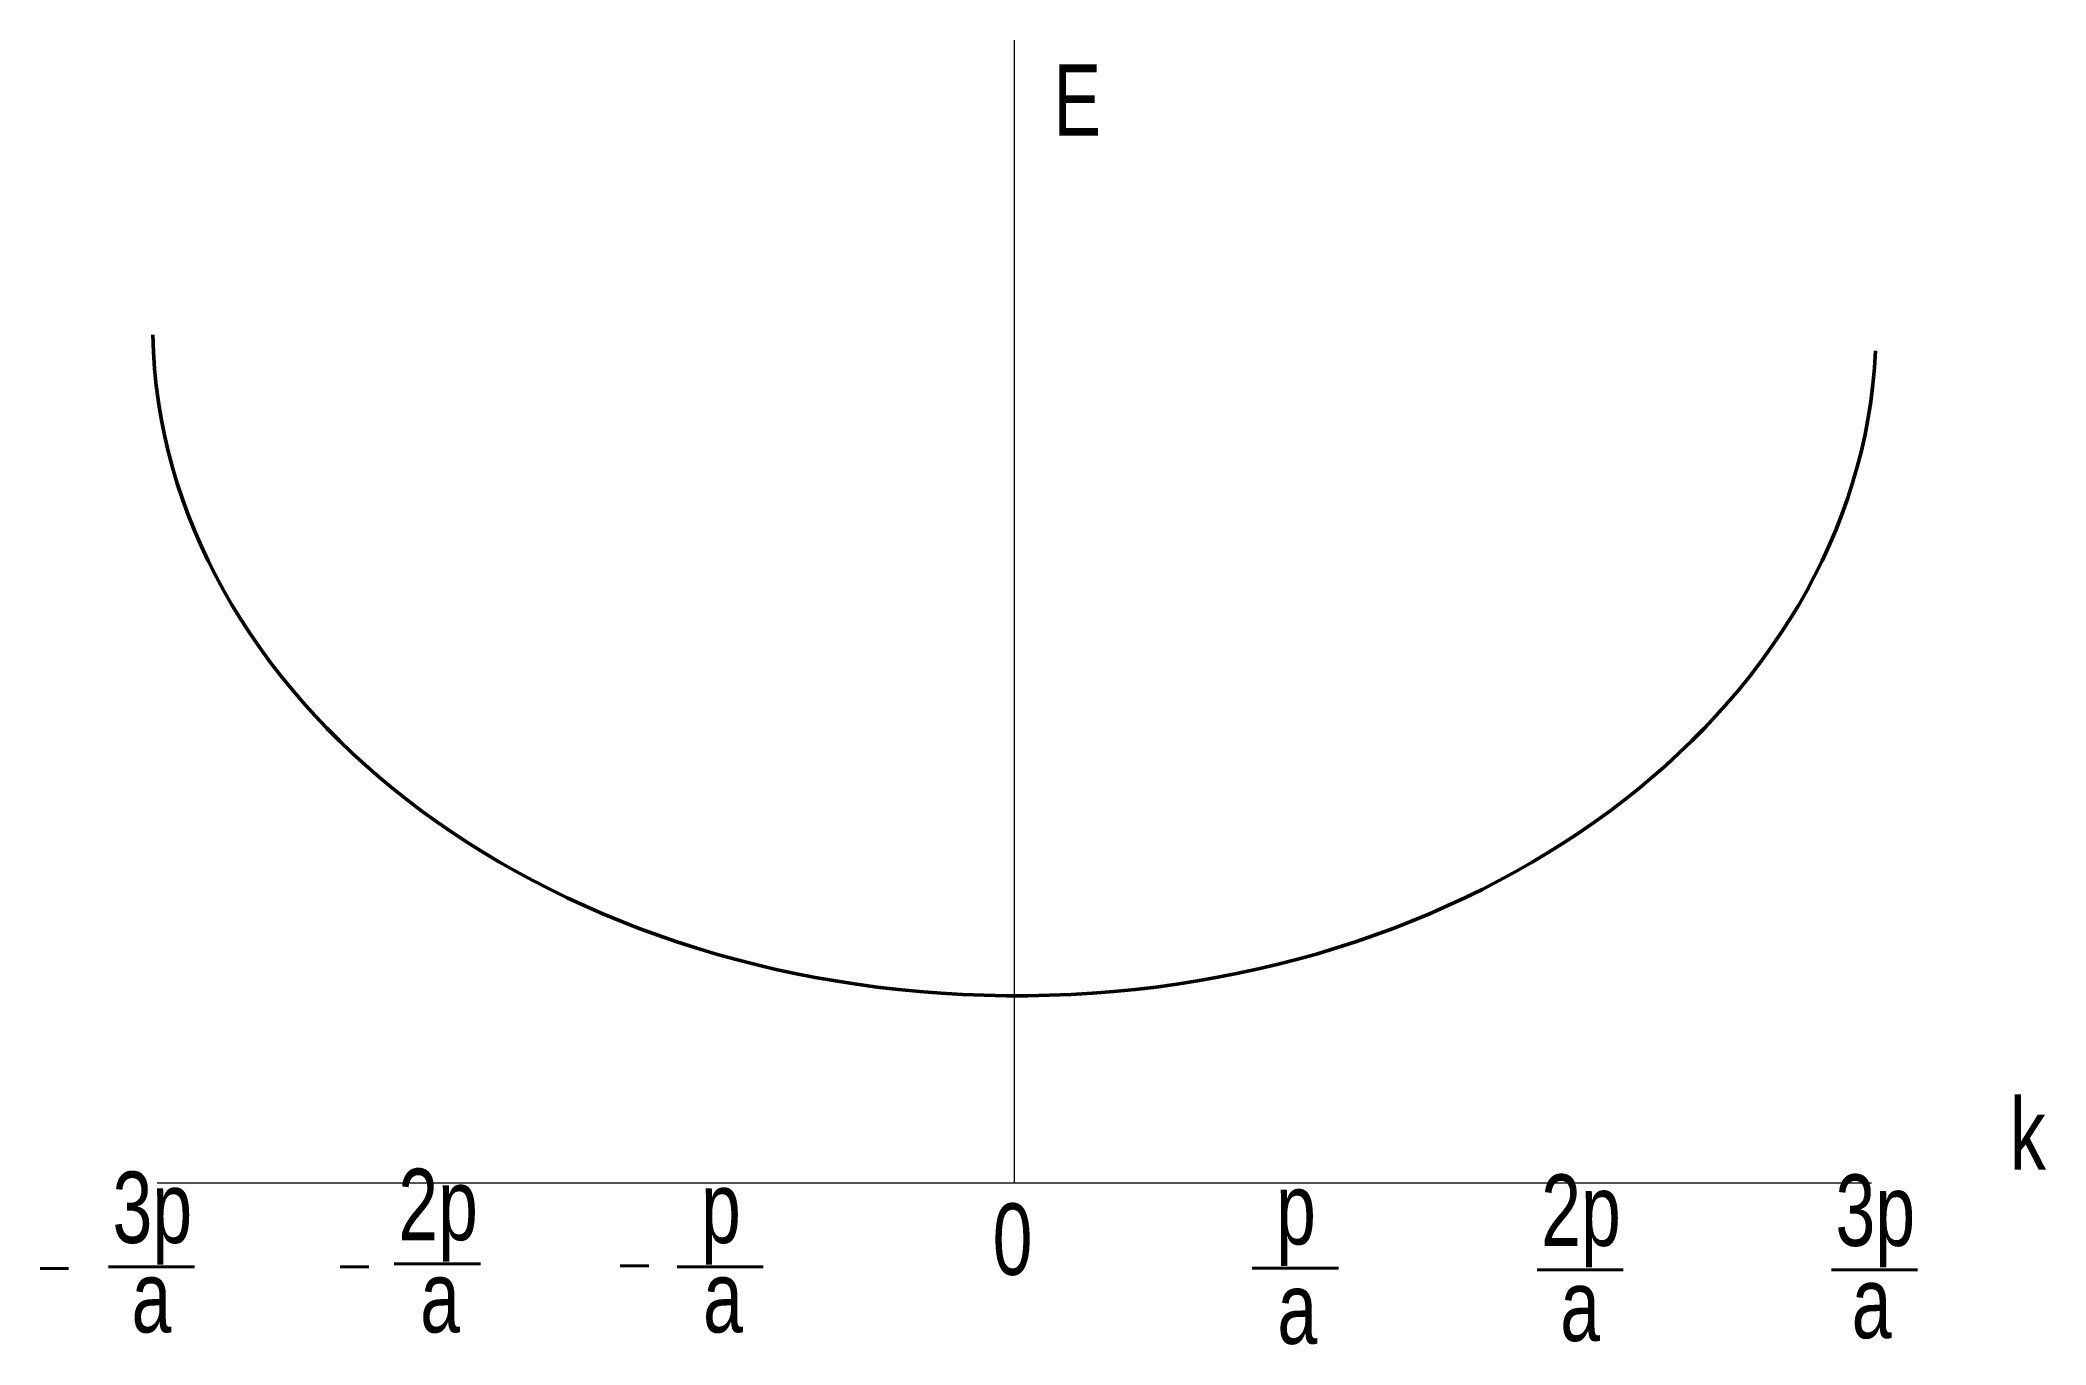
# Model space of a CAD drawing. Header units: millimetres. Extents: x -68 to 72, y -11 to 80.
import ezdxf

# ---------------------------------------------------------------- set-up
doc = ezdxf.new("R2010")
doc.units = ezdxf.units.MM
doc.layers.get('0').update_dxf_attribs({"linetype": 'CONTINUOUS', "lineweight": 0})
doc.styles.get("Standard").update_dxf_attribs({"font": 'txt', "width": 0.75})

msp = doc.modelspace()

# ---------------------------------------------------------------- linework, layer by layer
at = {"lineweight": 20}
for p, q in [((0, 0), (0, 80)), ((-60, 0), (60, 0))]:
    msp.add_line(p, q, dxfattribs=at)
at = {"lineweight": 40}
for p, q in [((-68.2, -5.99), (-66.2, -5.99)), ((-63.41, -5.87), (-57.38, -5.87)), ((-47.19, -5.87), (-45.19, -5.87)), ((-43.41, -5.67), (-37.38, -5.67)), ((-27.6, -5.8), (-25.6, -5.8)), ((-23.61, -5.87), (-17.58, -5.87)), ((16.65, -5.96), (22.68, -5.96)), ((36.59, -6.07), (42.62, -6.07)), ((57.19, -6.07), (63.22, -6.07))]:
    msp.add_line(p, q, dxfattribs=at)
at = {"linetype": 'CONTINUOUS', "lineweight": 50}
msp.add_ellipse((0, 60.05), major_axis=(60.32, -0.27), ratio=0.778298, start_param=3.161823, end_param=6.250624, dxfattribs=at)

# ---------------------------------------------------------------- texts
at = {"lineweight": 40, "char_height": 5, "width": 100, "attachment_point": 5}
for s, insert in [('E', (4.4, 75.8)), ('k', (70.94, 3.44)), ('3p', (-60.34, -2.46)), ('2p', (-40.34, -2.26)), ('2p', (39.66, -2.66)), ('3p', (60.26, -2.66)), ('p', (-20.54, -2.46)), ('0', (-0.13, -3.97)), ('p', (19.71, -2.56)), ('a', (-60.4, -8)), ('a', (-40.2, -8)), ('a', (-20.4, -8)), ('a', (60, -8.4)), ('a', (19.8, -8.8)), ('a', (39.6, -8.6))]:
    msp.add_mtext(s, dxfattribs=dict(at, insert=insert))

doc.saveas('drawing.dxf')
